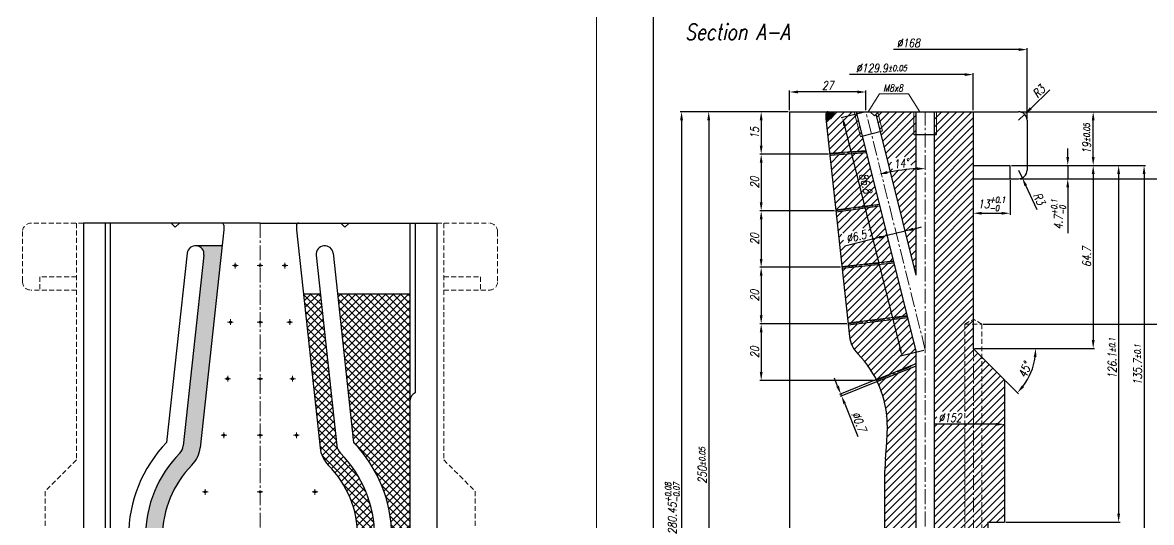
# Model space of a CAD drawing. Extents: x -192 to 556, y -94 to 522.
# Drawn here: x -191.5 to 207.7, y 134.3 to 311 of the extents above; entities that cross this region are included whole.
import ezdxf

# ---------------------------------------------------------------- set-up
doc = ezdxf.new("R2010")
doc.units = 0
doc.header["$LTSCALE"] = 7
doc.header["$MEASUREMENT"] = 0
doc.linetypes.add('CENTER2', pattern=[1.125, 0.75, -0.125, 0.125, -0.125])
doc.linetypes.add('HIDDEN', pattern=[0.375, 0.25, -0.125])
doc.layers.get('0').update_dxf_attribs({"linetype": 'CONTINUOUS', "lineweight": 15})
for name, color, linetype, lineweight in [('1', 1, 'CENTER2', 15), ('2', 2, 'HIDDEN', 15), ('3', 3, 'CONTINUOUS', 30), ('4', 5, 'CONTINUOUS', 50), ('8', 252, 'CONTINUOUS', 15)]:
    doc.layers.add(name, color=color, linetype=linetype, lineweight=lineweight)
doc.styles.add('ITALICT', font='ITALICT.shx', dxfattribs={"width": 0.8, "height": 3})
doc.dimstyles.get("Standard").update_dxf_attribs({"dimtxt": 3, "dimasz": 3, "dimexe": 0.5, "dimexo": 0.5, "dimgap": 0.8, "dimtad": 1, "dimdsep": 46, "dimtxsty": 'ITALICT', "dimcen": 0.09, "dimazin": 2, "dimtfac": 1, "dimtmove": 0, "dimatfit": 3, "dimfxl": 1, "dimtolj": 1, "dimtzin": 0, "dimarcsym": 0})

# ---------------------------------------------------------------- blocks, each defined once
blk = doc.blocks.new('*D13')
at = {"color": 0, "lineweight": -2, "transparency": 16777216}
for p, q in [((79.23, 279.47), (69.19, 279.47)), ((69.69, 276.47), (69.69, 267.47)), ((93.48, 264.47), (69.19, 264.47))]:
    blk.add_line(p, q, dxfattribs=at)
at = {"color": 0, "transparency": 16777216}
for points in [[(69.19, 276.47), (70.19, 276.47), (69.69, 279.47)], [(69.19, 267.47), (70.19, 267.47), (69.69, 264.47)]]:
    blk.add_solid(points, dxfattribs=at)
at = {"color": 0, "transparency": 16777216, "insert": (67.39, 271.97), "char_height": 3, "attachment_point": 5, "rotation": 90, "style": 'ITALICT'}
blk.add_mtext('\\A1;15', dxfattribs=at)
blk = doc.blocks.new('*D14')
at = {"color": 0, "lineweight": -2, "transparency": 16777216}
for p, q in [((93.48, 264.47), (69.19, 264.47)), ((69.69, 261.47), (69.69, 247.47)), ((95.61, 244.47), (69.19, 244.47))]:
    blk.add_line(p, q, dxfattribs=at)
at = {"color": 0, "transparency": 16777216}
for points in [[(69.19, 261.47), (70.19, 261.47), (69.69, 264.47)], [(69.19, 247.47), (70.19, 247.47), (69.69, 244.47)]]:
    blk.add_solid(points, dxfattribs=at)
at = {"color": 0, "transparency": 16777216, "insert": (67.39, 254.47), "char_height": 3, "attachment_point": 5, "rotation": 90, "style": 'ITALICT'}
blk.add_mtext('\\A1;20', dxfattribs=at)
blk = doc.blocks.new('*D15')
at = {"color": 0, "lineweight": -2, "transparency": 16777216}
for p, q in [((95.61, 244.47), (69.19, 244.47)), ((69.69, 241.47), (69.69, 227.47)), ((97.78, 224.47), (69.19, 224.47))]:
    blk.add_line(p, q, dxfattribs=at)
at = {"color": 0, "transparency": 16777216}
for points in [[(69.19, 241.47), (70.19, 241.47), (69.69, 244.47)], [(69.19, 227.47), (70.19, 227.47), (69.69, 224.47)]]:
    blk.add_solid(points, dxfattribs=at)
at = {"color": 0, "transparency": 16777216, "insert": (67.39, 234.47), "char_height": 3, "attachment_point": 5, "rotation": 90, "style": 'ITALICT'}
blk.add_mtext('\\A1;20', dxfattribs=at)
blk = doc.blocks.new('*D16')
at = {"color": 0, "lineweight": -2, "transparency": 16777216}
for p, q in [((97.78, 224.47), (69.19, 224.47)), ((69.69, 221.47), (69.69, 207.47)), ((99.95, 204.47), (69.19, 204.47))]:
    blk.add_line(p, q, dxfattribs=at)
at = {"color": 0, "transparency": 16777216}
for points in [[(69.19, 221.47), (70.19, 221.47), (69.69, 224.47)], [(69.19, 207.47), (70.19, 207.47), (69.69, 204.47)]]:
    blk.add_solid(points, dxfattribs=at)
at = {"color": 0, "transparency": 16777216, "insert": (67.39, 214.47), "char_height": 3, "attachment_point": 5, "rotation": 90, "style": 'ITALICT'}
blk.add_mtext('\\A1;20', dxfattribs=at)
blk = doc.blocks.new('*D19')
at = {"color": 0, "lineweight": -2, "transparency": 16777216}
for p, q in [((157.68, 255.27), (157.68, 243.08)), ((147.68, 243.58), (154.68, 243.58))]:
    blk.add_line(p, q, dxfattribs=at)
at = {"color": 0, "transparency": 16777216}
for points in [[(147.68, 244.08), (147.68, 243.08), (144.68, 243.58)], [(154.68, 244.08), (154.68, 243.08), (157.68, 243.58)]]:
    blk.add_solid(points, dxfattribs=at)
at = {"color": 0, "transparency": 16777216, "insert": (151.18, 246.87), "char_height": 3, "attachment_point": 5, "style": 'ITALICT'}
blk.add_mtext('\\A1;13{}{\\H0.71x;\\C3;\\S+0.1^ -0;}', dxfattribs=at)
blk = doc.blocks.new('*D20')
at = {"color": 0, "lineweight": -2, "transparency": 16777216}
for p, q in [((171.77, 287.2), (165.03, 280.65)), ((160.73, 276.47), (162.88, 278.56))]:
    blk.add_line(p, q, dxfattribs=at)
at = {"color": 0, "transparency": 16777216}
blk.add_solid([(164.68, 281.01), (165.38, 280.29), (162.88, 278.56)], dxfattribs=at)
at = {"color": 0, "transparency": 16777216, "insert": (167.87, 286.62), "char_height": 3, "attachment_point": 5, "rotation": 44.194, "style": 'ITALICT'}
blk.add_mtext('\\A1;R3', dxfattribs=at)
blk = doc.blocks.new('*D21')
at = {"color": 0, "lineweight": -2, "transparency": 16777216}
for p, q in [((160.73, 258.77), (162, 256.05)), ((167.26, 244.82), (163.27, 253.34))]:
    blk.add_line(p, q, dxfattribs=at)
at = {"color": 0, "transparency": 16777216}
blk.add_solid([(163.72, 253.55), (162.82, 253.12), (162, 256.05)], dxfattribs=at)
at = {"color": 0, "transparency": 16777216, "insert": (167.98, 248.7), "char_height": 3, "attachment_point": 5, "rotation": 295.1049, "style": 'ITALICT'}
blk.add_mtext('\\A1;R3', dxfattribs=at)
blk = doc.blocks.new('*D22')
at = {"color": 0, "lineweight": -2, "transparency": 16777216}
for p, q in [((178.1, 263.47), (178.1, 266.47)), ((158.18, 260.47), (178.6, 260.47)), ((178.1, 260.47), (178.1, 255.77)), ((161.23, 255.77), (178.6, 255.77)), ((178.1, 252.77), (178.1, 236.58))]:
    blk.add_line(p, q, dxfattribs=at)
at = {"color": 0, "transparency": 16777216}
for points in [[(177.6, 263.47), (178.6, 263.47), (178.1, 260.47)], [(177.6, 252.77), (178.6, 252.77), (178.1, 255.77)]]:
    blk.add_solid(points, dxfattribs=at)
at = {"color": 0, "transparency": 16777216, "insert": (174.82, 243.17), "char_height": 3, "attachment_point": 5, "rotation": 90, "style": 'ITALICT'}
blk.add_mtext('\\A1;4.7{}{\\H0.71x;\\C3;\\S+0.1^ -0;}', dxfattribs=at)
blk = doc.blocks.new('*D23')
at = {"color": 0, "lineweight": -2, "transparency": 16777216}
for p, q in [((161.23, 279.47), (214.6, 279.47)), ((214.1, 276.47), (214.1, 258.77)), ((161.23, 255.77), (214.6, 255.77))]:
    blk.add_line(p, q, dxfattribs=at)
at = {"color": 0, "transparency": 16777216}
for points in [[(213.6, 276.47), (214.6, 276.47), (214.1, 279.47)], [(213.6, 258.77), (214.6, 258.77), (214.1, 255.77)]]:
    blk.add_solid(points, dxfattribs=at)
at = {"color": 0, "transparency": 16777216, "insert": (211.8, 267.62), "char_height": 3, "attachment_point": 5, "rotation": 90, "style": 'ITALICT'}
blk.add_mtext('\\A1;23.7{}{\\H0.71x;\\C3;%%p0.05}', dxfattribs=at)
blk = doc.blocks.new('*D24')
at = {"color": 0, "lineweight": -2, "transparency": 16777216}
for p, q in [((158.18, 260.47), (187.6, 260.47)), ((187.1, 257.47), (187.1, 198.77)), ((145.18, 195.77), (187.6, 195.77))]:
    blk.add_line(p, q, dxfattribs=at)
at = {"color": 0, "transparency": 16777216}
for points in [[(186.6, 257.47), (187.6, 257.47), (187.1, 260.47)], [(186.6, 198.77), (187.6, 198.77), (187.1, 195.77)]]:
    blk.add_solid(points, dxfattribs=at)
at = {"color": 0, "transparency": 16777216, "insert": (184.8, 228.12), "char_height": 3, "attachment_point": 5, "rotation": 90, "style": 'ITALICT'}
blk.add_mtext('\\A1;64.7', dxfattribs=at)
blk = doc.blocks.new('*D25')
at = {"color": 0, "lineweight": -2, "transparency": 16777216}
for p, q in [((155.79, 195.77), (167.26, 195.77)), ((156.08, 184.36), (160.65, 179.8))]:
    blk.add_line(p, q, dxfattribs=at)
blk.add_arc((144.68, 195.77), 22.09, 322.7882, 352.2118, dxfattribs=at)
at = {"color": 0, "transparency": 16777216}
for points in [[(166.06, 192.81), (167.06, 192.74), (166.76, 195.77)], [(162.64, 182.08), (161.89, 182.74), (160.29, 180.15)]]:
    blk.add_solid(points, dxfattribs=at)
at = {"color": 0, "transparency": 16777216, "insert": (162.96, 188.2), "char_height": 3, "attachment_point": 5, "rotation": 67.5, "style": 'ITALICT'}
blk.add_mtext('\\A1;45°', dxfattribs=at)
blk = doc.blocks.new('*D26')
at = {"color": 0, "lineweight": -2, "transparency": 16777216}
for p, q in [((158.18, 260.47), (196.6, 260.47)), ((196.1, 257.47), (196.1, 137.37)), ((156.23, 134.37), (196.6, 134.37))]:
    blk.add_line(p, q, dxfattribs=at)
at = {"color": 0, "transparency": 16777216}
for points in [[(195.6, 257.47), (196.6, 257.47), (196.1, 260.47)], [(195.6, 137.37), (196.6, 137.37), (196.1, 134.37)]]:
    blk.add_solid(points, dxfattribs=at)
at = {"color": 0, "transparency": 16777216, "insert": (193.8, 192.31), "char_height": 3, "attachment_point": 5, "rotation": 90, "style": 'ITALICT'}
blk.add_mtext('\\A1;126.1{}{\\H0.71x;\\C3;%%p0.1}', dxfattribs=at)
blk = doc.blocks.new('*D27')
at = {"color": 0, "lineweight": -2, "transparency": 16777216}
for p, q in [((158.18, 260.47), (205.6, 260.47)), ((205.1, 257.47), (205.1, 127.77)), ((165.38, 124.77), (205.6, 124.77))]:
    blk.add_line(p, q, dxfattribs=at)
at = {"color": 0, "transparency": 16777216}
for points in [[(204.6, 257.47), (205.6, 257.47), (205.1, 260.47)], [(204.6, 127.77), (205.6, 127.77), (205.1, 124.77)]]:
    blk.add_solid(points, dxfattribs=at)
at = {"color": 0, "transparency": 16777216, "insert": (202.8, 190.04), "char_height": 3, "attachment_point": 5, "rotation": 90, "style": 'ITALICT'}
blk.add_mtext('\\A1;135.7{}{\\H0.71x;\\C3;%%p0.1}', dxfattribs=at)
blk = doc.blocks.new('*D29')
at = {"color": 0, "lineweight": -2, "transparency": 16777216}
for p, q in [((74.19, 279.47), (50.64, 279.47)), ((51.14, 276.47), (51.14, 32.47)), ((79.23, 29.47), (50.64, 29.47))]:
    blk.add_line(p, q, dxfattribs=at)
at = {"color": 0, "transparency": 16777216}
for points in [[(50.64, 276.47), (51.64, 276.47), (51.14, 279.47)], [(50.64, 32.47), (51.64, 32.47), (51.14, 29.47)]]:
    blk.add_solid(points, dxfattribs=at)
at = {"color": 0, "transparency": 16777216, "insert": (48.84, 154.47), "char_height": 3, "attachment_point": 5, "rotation": 90, "style": 'ITALICT'}
blk.add_mtext('\\A1;250{}{\\H0.71x;\\C3;%%p0.05}', dxfattribs=at)
blk = doc.blocks.new('*D43')
at = {"color": 0, "lineweight": -2, "transparency": 16777216}
for p, q in [((50.64, 279.47), (41.03, 279.47)), ((41.53, 276.47), (41.53, 2.02)), ((79.23, -0.98), (41.03, -0.98))]:
    blk.add_line(p, q, dxfattribs=at)
at = {"color": 0, "transparency": 16777216}
for points in [[(41.03, 276.47), (42.03, 276.47), (41.53, 279.47)], [(41.03, 2.02), (42.03, 2.02), (41.53, -0.98)]]:
    blk.add_solid(points, dxfattribs=at)
at = {"color": 0, "transparency": 16777216, "insert": (38.25, 139.24), "char_height": 3, "attachment_point": 5, "rotation": 90, "style": 'ITALICT'}
blk.add_mtext('\\A1;280.45{}{\\H0.71x;\\C3;\\S+0.08^ -0.07;}', dxfattribs=at)
blk = doc.blocks.new('*D45')
at = {"color": 0, "lineweight": -2, "transparency": 16777216}
blk.add_line((152.73, 168.99), (131.24, 168.99), dxfattribs=at)
at = {"color": 0, "transparency": 16777216}
blk.add_solid([(152.73, 169.49), (152.73, 168.49), (155.73, 168.99)], dxfattribs=at)
at = {"color": 0, "transparency": 16777216, "insert": (136.49, 171.29), "char_height": 3, "attachment_point": 5, "style": 'ITALICT'}
blk.add_mtext('\\A1;%%c152', dxfattribs=at)
blk = doc.blocks.new('*D46')
at = {"color": 0, "lineweight": -2, "transparency": 16777216}
for p, q in [((141.68, 292.59), (100.93, 292.59)), ((144.68, 279.97), (144.68, 293.09))]:
    blk.add_line(p, q, dxfattribs=at)
at = {"color": 0, "transparency": 16777216}
blk.add_solid([(141.68, 293.09), (141.68, 292.09), (144.68, 292.59)], dxfattribs=at)
at = {"color": 0, "transparency": 16777216, "insert": (112.2, 294.89), "char_height": 3, "attachment_point": 5, "style": 'ITALICT'}
blk.add_mtext('\\A1;%%c129.9{}{\\H0.71x;\\C3;%%p0.05}', dxfattribs=at)
blk = doc.blocks.new('*D47')
at = {"color": 0, "lineweight": -2, "transparency": 16777216}
for p, q in [((160.73, 301.43), (116.47, 301.43)), ((163.73, 276.97), (163.73, 301.93))]:
    blk.add_line(p, q, dxfattribs=at)
at = {"color": 0, "transparency": 16777216}
blk.add_solid([(160.73, 301.93), (160.73, 300.93), (163.73, 301.43)], dxfattribs=at)
at = {"color": 0, "transparency": 16777216, "insert": (121.73, 303.73), "char_height": 3, "attachment_point": 5, "style": 'ITALICT'}
blk.add_mtext('\\A1;%%c168', dxfattribs=at)
blk = doc.blocks.new('*D48')
at = {"color": 0, "lineweight": -2, "transparency": 16777216}
for p, q in [((79.73, 279.97), (79.73, 286.94)), ((103.73, 286.44), (82.73, 286.44)), ((106.73, 279.97), (106.73, 286.94))]:
    blk.add_line(p, q, dxfattribs=at)
at = {"color": 0, "transparency": 16777216}
for points in [[(82.73, 286.94), (82.73, 285.94), (79.73, 286.44)], [(103.73, 286.94), (103.73, 285.94), (106.73, 286.44)]]:
    blk.add_solid(points, dxfattribs=at)
at = {"color": 0, "transparency": 16777216, "insert": (93.23, 288.74), "char_height": 3, "attachment_point": 5, "style": 'ITALICT'}
blk.add_mtext('\\A1;27', dxfattribs=at)
blk = doc.blocks.new('*D58')
at = {"color": 0, "lineweight": -2, "transparency": 16777216}
for p, q in [((106.24, 279.35), (97.97, 277.29)), ((99.18, 274.5), (118.73, 196.09)), ((127.24, 195.12), (118.97, 193.06))]:
    blk.add_line(p, q, dxfattribs=at)
at = {"color": 0, "transparency": 16777216}
for points in [[(99.67, 274.62), (98.7, 274.37), (98.46, 277.41)], [(119.22, 196.21), (118.25, 195.97), (119.46, 193.18)]]:
    blk.add_solid(points, dxfattribs=at)
at = {"color": 0, "transparency": 16777216, "insert": (106.62, 254.17), "char_height": 3, "attachment_point": 5, "rotation": 284, "style": 'ITALICT'}
blk.add_mtext('\\A1;86.8', dxfattribs=at)
blk = doc.blocks.new('*D59')
at = {"color": 0, "lineweight": -2, "transparency": 16777216}
for p, q in [((120.59, 237.29), (114.29, 235.72)), ((123.5, 238.01), (126.41, 238.74)), ((111.37, 234.99), (99.26, 231.97))]:
    blk.add_line(p, q, dxfattribs=at)
at = {"color": 0, "transparency": 16777216}
for points in [[(111.25, 235.48), (111.5, 234.5), (114.29, 235.72)], [(123.38, 238.5), (123.62, 237.53), (120.59, 237.29)]]:
    blk.add_solid(points, dxfattribs=at)
at = {"color": 0, "transparency": 16777216, "insert": (103.3, 235.35), "char_height": 3, "attachment_point": 5, "rotation": 14, "style": 'ITALICT'}
blk.add_mtext('\\A1;%%c6.5', dxfattribs=at)
blk = doc.blocks.new('*D72')
at = {"color": 0, "lineweight": -2, "transparency": 16777216}
for p, q in [((161.23, 279.47), (187.6, 279.47)), ((187.1, 263.47), (187.1, 276.47)), ((158.18, 260.47), (187.6, 260.47))]:
    blk.add_line(p, q, dxfattribs=at)
at = {"color": 0, "transparency": 16777216}
for points in [[(186.6, 276.47), (187.6, 276.47), (187.1, 279.47)], [(186.6, 263.47), (187.6, 263.47), (187.1, 260.47)]]:
    blk.add_solid(points, dxfattribs=at)
at = {"color": 0, "transparency": 16777216, "insert": (184.8, 269.97), "char_height": 3, "attachment_point": 5, "rotation": 90, "style": 'ITALICT'}
blk.add_mtext('\\A1;19{}{\\H0.71x;\\C3;%%p0.05}', dxfattribs=at)
blk = doc.blocks.new('*D73')
at = {"color": 0, "lineweight": -2, "transparency": 16777216}
blk.add_arc((127.73, 191.84), 67.53, 92.5455, 101.4545, dxfattribs=at)
at = {"color": 0, "transparency": 16777216}
for points in [[(124.72, 259.81), (124.74, 258.81), (127.73, 259.37)], [(114.42, 257.54), (114.2, 258.52), (111.39, 257.37)]]:
    blk.add_solid(points, dxfattribs=at)
at = {"color": 0, "transparency": 16777216, "insert": (119.22, 261.15), "char_height": 3, "attachment_point": 5, "rotation": 7, "style": 'ITALICT'}
blk.add_mtext('\\A1;14°', dxfattribs=at)
blk = doc.blocks.new('*D96')
at = {"color": 0, "lineweight": -2, "transparency": 16777216}
for p, q in [((148.23, 204.42), (212.8, 204.42)), ((212.3, 2.02), (212.3, 201.42)), ((147.38, -0.98), (212.8, -0.98))]:
    blk.add_line(p, q, dxfattribs=at)
at = {"color": 0, "transparency": 16777216}
for points in [[(211.8, 201.42), (212.8, 201.42), (212.3, 204.42)], [(211.8, 2.02), (212.8, 2.02), (212.3, -0.98)]]:
    blk.add_solid(points, dxfattribs=at)
at = {"color": 0, "transparency": 16777216, "insert": (210, 106.26), "char_height": 3, "attachment_point": 5, "rotation": 90, "style": 'ITALICT'}
blk.add_mtext('\\A1;205.4', dxfattribs=at)
blk = doc.blocks.new('*D99')
at = {"color": 0, "lineweight": -2, "transparency": 16777216}
for p, q in [((96.71, 182.47), (95.59, 185.25)), ((110.76, 184.92), (97.37, 179.5)), ((111.02, 184.27), (97.64, 178.85)), ((97.84, 179.69), (98.1, 179.04)), ((99.23, 176.26), (103.91, 164.68))]:
    blk.add_line(p, q, dxfattribs=at)
at = {"color": 0, "transparency": 16777216}
for points in [[(97.18, 182.65), (96.25, 182.28), (97.84, 179.69)], [(99.69, 176.44), (98.76, 176.07), (98.1, 179.04)]]:
    blk.add_solid(points, dxfattribs=at)
at = {"color": 0, "transparency": 16777216, "insert": (104.26, 169.94), "char_height": 3, "attachment_point": 5, "rotation": 292.0401, "style": 'ITALICT'}
blk.add_mtext('\\A1;%%c0.7', dxfattribs=at)
blk = doc.blocks.new('*D100')
at = {"color": 0, "lineweight": -2, "transparency": 16777216}
for p, q in [((99.95, 204.47), (69.19, 204.47)), ((69.69, 201.47), (69.69, 187.47)), ((110.08, 184.47), (69.19, 184.47))]:
    blk.add_line(p, q, dxfattribs=at)
at = {"color": 0, "transparency": 16777216}
for points in [[(69.19, 201.47), (70.19, 201.47), (69.69, 204.47)], [(69.19, 187.47), (70.19, 187.47), (69.69, 184.47)]]:
    blk.add_solid(points, dxfattribs=at)
at = {"color": 0, "transparency": 16777216, "insert": (67.39, 194.47), "char_height": 3, "attachment_point": 5, "rotation": 90, "style": 'ITALICT'}
blk.add_mtext('\\A1;20', dxfattribs=at)
blk = doc.blocks.new('A$C3EF20EDC')
at = {"layer": '8'}
h = blk.add_hatch(dxfattribs=at)
h.set_pattern_fill('DOTS', color=4, scale=15)
h.set_pattern_definition([(0, (-470.112, -261.0234), (0.46875, 0.9375), [0, -0.9375])])
edge = h.paths.add_edge_path()
edge.add_line((-170.31, 10.44), (-179.69, 10.44))
edge.add_arc((-179.69, 7.44), 3, -6.1891, 90, ccw=False)
edge.add_line((-176.71, 7.12), (-184.02, -60.31))
edge.add_arc((-188.3, -59.84), 4.3, 315.2446, 353.8109, ccw=False)
edge.add_arc((-155.51, -92.36), 41.87, 135.2446, 180)
edge.add_line((-197.38, -92.36), (-197.38, -94.36))
edge.add_arc((-141.38, -94.36), 56, 180, 184.5691)
edge.add_line((-197.2, -98.82), (-196.72, -104.85))
edge.add_arc((-240.58, -108.36), 44, 0, 4.5691, ccw=False)
edge.add_line((-196.58, -108.36), (-196.58, -201.06))
edge.add_arc((-240.58, -201.06), 44, 355.4309, 360, ccw=False)
edge.add_line((-196.72, -204.56), (-197.2, -210.59))
edge.add_arc((-141.38, -215.06), 56, 175.4309, 180)
edge.add_line((-197.38, -215.06), (-197.38, -217.06))
edge.add_arc((-134.38, -217.06), 63, 180, 183)
edge.add_line((-197.29, -220.35), (-196.5, -235.59))
edge.add_line((-196.5, -235.59), (-192.1, -233.06))
edge.add_arc((-189.51, -231.56), 3, 103.2283, 210, ccw=False)
edge.add_arc((-134.38, -217.06), 57, 180, 191.7204, ccw=False)
edge.add_line((-191.38, -217.06), (-191.38, -215.06))
edge.add_arc((-141.38, -215.06), 50, 175.4309, 180, ccw=False)
edge.add_line((-191.22, -211.07), (-190.74, -205.04))
edge.add_arc((-240.58, -201.06), 50, 355.4309, 360)
edge.add_line((-190.58, -201.06), (-190.58, -167.77))
edge.add_spline(control_points=[(-192.12, -167.67), (-191.85, -167.65), (-191.3, -167.61), (-190.84, -167.7), (-190.62, -167.76)], knot_values=[0.99617, 0.99617, 0.99617, 0.99617, 1.709673, 2.373236, 2.373236, 2.373236, 2.373236], degree=3, periodic=0)
edge.add_spline(control_points=[(-192.12, -167.67), (-192.62, -167.7), (-193.84, -167.75), (-193.16, -164.76), (-193.35, -163.26), (-193.61, -161.1), (-192.69, -161.37), (-192.08, -161.52)], knot_values=[2.373236, 2.373236, 2.373236, 2.373236, 3.683983, 5.789739, 8.897584, 9.667117, 11.118992, 11.118992, 11.118992, 11.118992], degree=3, periodic=0)
edge.add_spline(control_points=[(-192.08, -161.52), (-191.95, -161.55), (-191.39, -161.68), (-190.91, -161.68), (-190.58, -161.63)], knot_values=[11.118992, 11.118992, 11.118992, 11.118992, 11.441363, 12.451862, 12.451862, 12.451862, 12.451862], degree=3, periodic=0)
edge.add_line((-190.58, -161.63), (-190.58, -108.36))
edge.add_arc((-240.58, -108.36), 50, 0, 4.5691)
edge.add_line((-190.74, -104.37), (-191.22, -98.34))
edge.add_arc((-141.38, -94.36), 50, 180, 184.5691, ccw=False)
edge.add_line((-191.38, -94.36), (-191.38, -92.36))
edge.add_arc((-155.51, -92.36), 35.87, 135.2446, 180, ccw=False)
edge.add_arc((-188.3, -59.84), 10.3, 315.2446, 353.8109)
edge.add_line((-178.06, -60.96), (-170.31, 10.44))
h.paths.add_polyline_path([(-195.19, -191.71), (-191.97, -191.71), (-191.97, -187.21), (-195.19, -187.21)], flags=24)
h.paths.add_polyline_path([(-172.13, -1.19), (-171.09, 8.48), (-175.57, 8.96), (-176.61, -0.71)], flags=24)
h.paths.add_polyline_path([(-191.57, -230.71), (-191.57, -221.33), (-196.07, -221.33), (-196.07, -230.71)], flags=25)
h = blk.add_hatch(dxfattribs=at)
h.set_pattern_fill('ANSI37', color=4, scale=15)
h.set_pattern_definition([(45, (-470.112, -261.0234), (-1.325825, 1.325825), []), (135, (-470.112, -261.0234), (-1.325825, -1.325825), [])])
h.paths.add_polyline_path([(-116.33, -94.36), (-116.33, -92.36, 0.197803), (-128.47, -62.87, -0.169884), (-129.69, -60.31), (-135.52, -6.56), (-141.56, -6.56), (-135.66, -60.96, 0.169884), (-132.73, -67.1, -0.197803), (-122.33, -92.36), (-122.33, -94.36, -0.019939), (-122.49, -98.34), (-122.97, -104.37, 0.019939), (-123.13, -108.36), (-123.13, -201.06, 0.019939), (-122.97, -205.04), (-122.49, -211.07, -0.019939), (-122.33, -215.06), (-122.33, -217.06, -0.04389), (-123.21, -227.01), (-116.77, -227.01), (-116.42, -220.35, 0.013091), (-116.33, -217.06), (-116.33, -215.06, 0.019939), (-116.51, -210.59), (-116.99, -204.56, -0.019939), (-117.13, -201.06), (-117.13, -108.36, -0.019939), (-116.99, -104.85), (-116.51, -98.82, 0.019939)])
h.paths.add_polyline_path([(-103.86, -6.56), (-129.48, -6.56), (-123.79, -59.08, -0.194552), (-110.33, -92.36), (-110.33, -94.36, -0.019939), (-110.53, -99.29), (-111.01, -105.33, 0.019939), (-111.13, -108.36), (-111.13, -201.06, 0.019939), (-111.01, -204.08), (-110.53, -210.12, -0.019939), (-110.33, -215.06), (-110.33, -217.06, -0.013091), (-110.43, -220.67), (-110.76, -227.01), (-103.86, -227.01)])
h.paths.add_polyline_path([(-118.22, -131.28), (-118.22, -123.17), (-121.97, -123.17), (-121.97, -131.28)], flags=24)
h.paths.add_polyline_path([(-119.13, -122.96), (-119.13, -115.62), (-121.75, -115.62), (-121.75, -122.96)], flags=24)
h.paths.add_polyline_path([(-107.04, -122.96), (-107.04, -115.62), (-109.66, -115.62), (-109.66, -122.96)], flags=24)
h.paths.add_polyline_path([(-106.14, -131.28), (-106.14, -123.17), (-109.89, -123.17), (-109.89, -131.28)], flags=24)
at = {"layer": '1', "color": 4}
for p, q in [((-156.86, 18.44), (-156.86, -262.01)), ((-165.63, 2.44), (-165.63, 4.44)), ((-148.08, 2.44), (-148.08, 4.44)), ((-164.63, 3.44), (-166.63, 3.44)), ((-155.86, 3.44), (-157.86, 3.44)), ((-149.08, 3.44), (-147.08, 3.44)), ((-167.34, -17.56), (-167.34, -15.56)), ((-146.37, -17.56), (-146.37, -15.56)), ((-166.34, -16.56), (-168.34, -16.56)), ((-155.86, -16.56), (-157.86, -16.56)), ((-147.37, -16.56), (-145.37, -16.56)), ((-168.33, -37.56), (-168.33, -35.56)), ((-145.38, -37.56), (-145.38, -35.56)), ((-167.33, -36.56), (-169.33, -36.56)), ((-155.86, -36.56), (-157.86, -36.56)), ((-146.38, -36.56), (-144.38, -36.56)), ((-169.68, -57.56), (-169.68, -55.56)), ((-144.03, -57.56), (-144.03, -55.56)), ((-168.68, -56.56), (-170.68, -56.56)), ((-155.86, -56.56), (-157.86, -56.56)), ((-145.03, -56.56), (-143.03, -56.56)), ((-176.26, -77.56), (-176.26, -75.56)), ((-137.45, -77.56), (-137.45, -75.56)), ((-175.26, -76.56), (-177.26, -76.56)), ((-155.86, -76.56), (-157.86, -76.56)), ((-138.45, -76.56), (-136.45, -76.56)), ((-162.73, -136.26), (-150.96, -136.26))]:
    blk.add_line(p, q, dxfattribs=at)
at = {"layer": '2', "color": 4}
for p, q in [((-219.36, 18.44), (-237.86, 18.44)), ((-221.81, 18.44), (-221.81, -65.26)), ((-94.36, 18.44), (-75.86, 18.44)), ((-91.91, 18.44), (-91.91, -65.26)), ((-240.86, 15.44), (-240.86, -2.26)), ((-72.86, 15.44), (-72.86, -2.26)), ((-221.81, -0.56), (-234.81, -0.56)), ((-234.81, -0.56), (-234.81, -5.26)), ((-91.91, -0.56), (-78.91, -0.56)), ((-78.91, -0.56), (-78.91, -5.26)), ((-221.81, -5.26), (-237.86, -5.26)), ((-91.91, -5.26), (-75.86, -5.26)), ((-221.81, -65.26), (-232.86, -76.31)), ((-91.91, -65.26), (-80.86, -76.31)), ((-232.86, -76.31), (-232.86, -259.01)), ((-80.86, -76.31), (-80.86, -259.01)), ((-219.36, -262.01), (-229.86, -262.01)), ((-94.36, -262.01), (-83.86, -262.01))]:
    blk.add_line(p, q, dxfattribs=at)
blk.add_circle((-156.86, -136.26), 3, dxfattribs=at)
for centre, radius, start, end in [((-237.86, 15.44), 3, 90, 180), ((-75.86, 15.44), 3, 0, 90), ((-237.86, -2.26), 3, 180, 270), ((-75.86, -2.26), 3, 270, 0), ((-156.86, -136.26), 4, 270, 206.7051), ((-229.86, -259.01), 3, 180, 270), ((-83.86, -259.01), 3, 270, 0)]:
    blk.add_arc(centre, radius, start, end, dxfattribs=at)
at = {"layer": '3', "color": 4}
for p, q in [((-156.86, 18.44), (-219.36, 18.44)), ((-219.36, 18.44), (-219.36, -262.01)), ((-211.68, 18.44), (-211.68, -262.01)), ((-209.86, 18.44), (-209.86, -262.01)), ((-186.86, 16.94), (-188.36, 18.44)), ((-186.86, 16.94), (-185.36, 18.44)), ((-169.71, 16.04), (-178.06, -60.96)), ((-169.71, 17.64), (-169.71, 16.04)), ((-156.86, 18.44), (-94.36, 18.44)), ((-144.01, 17.64), (-144.01, 16.04)), ((-144.01, 16.04), (-135.66, -60.96)), ((-126.86, 16.94), (-128.36, 18.44)), ((-126.86, 16.94), (-125.36, 18.44)), ((-103.86, 18.44), (-103.86, -252.01)), ((-102.04, 18.44), (-102.04, -41.56)), ((-94.36, 18.44), (-94.36, -262.01)), ((-170.22, 10.44), (-179.67, 10.44)), ((-182.67, 7.77), (-189.92, -59.08)), ((-176.71, 7.12), (-184.02, -60.31)), ((-137, 7.12), (-129.69, -60.31)), ((-131.04, 7.77), (-123.79, -59.08)), ((-141.56, -6.56), (-135.52, -6.56)), ((-129.48, -6.56), (-103.86, -6.56)), ((-203.38, -92.36), (-203.38, -94.36)), ((-197.38, -92.36), (-197.38, -94.36)), ((-191.38, -92.36), (-191.38, -94.36)), ((-122.33, -92.36), (-122.33, -94.36)), ((-116.33, -92.36), (-116.33, -94.36)), ((-110.33, -92.36), (-110.33, -94.36)), ((-202.7, -105.33), (-203.18, -99.29)), ((-196.72, -104.85), (-197.2, -98.82)), ((-190.74, -104.37), (-191.22, -98.34)), ((-122.97, -104.37), (-122.49, -98.34)), ((-116.99, -104.85), (-116.51, -98.82)), ((-111.01, -105.33), (-110.53, -99.29)), ((-202.58, -201.06), (-202.58, -108.36)), ((-196.58, -201.06), (-196.58, -108.36)), ((-190.58, -201.06), (-190.58, -108.36)), ((-123.13, -201.06), (-123.13, -108.36)), ((-117.13, -201.06), (-117.13, -108.36)), ((-111.13, -201.06), (-111.13, -108.36)), ((-192.08, -161.52), (-192.12, -167.67)), ((-102.04, -202.01), (-102.04, -252.01)), ((-203.18, -210.12), (-202.7, -204.08)), ((-197.2, -210.59), (-196.72, -204.56)), ((-191.22, -211.07), (-190.74, -205.04)), ((-122.49, -211.07), (-122.97, -205.04)), ((-116.51, -210.59), (-116.99, -204.56)), ((-110.53, -210.12), (-111.01, -204.08)), ((-203.38, -217.06), (-203.38, -215.06)), ((-197.38, -217.06), (-197.38, -215.06)), ((-191.38, -215.06), (-191.38, -217.06)), ((-122.33, -217.06), (-122.33, -215.06)), ((-116.33, -217.06), (-116.33, -215.06)), ((-110.33, -217.06), (-110.33, -215.06)), ((-202.45, -236.61), (-203.29, -220.67)), ((-196.5, -235.59), (-197.29, -220.35)), ((-117.22, -235.59), (-116.42, -220.35)), ((-111.26, -236.61), (-110.43, -220.67)), ((-123.21, -227.01), (-116.77, -227.01)), ((-110.76, -227.01), (-103.86, -227.01)), ((-189.51, -231.56), (-198.25, -236.61)), ((-156.86, -231.56), (-189.51, -231.56)), ((-156.86, -231.56), (-124.21, -231.56)), ((-124.21, -231.56), (-115.46, -236.61)), ((-156.86, -236.61), (-202.86, -236.61)), ((-202.86, -236.61), (-202.86, -249.01)), ((-156.86, -236.61), (-110.86, -236.61)), ((-110.86, -236.61), (-110.86, -249.01)), ((-193.21, -241.51), (-193.21, -244.51)), ((-187.21, -241.51), (-187.21, -244.51)), ((-159.86, -241.51), (-159.86, -244.51)), ((-153.86, -241.51), (-153.86, -244.51)), ((-126.5, -241.51), (-126.5, -244.51)), ((-120.5, -241.51), (-120.5, -244.51)), ((-202.86, -249.01), (-156.86, -249.01)), ((-194.39, -252.09), (-202.86, -249.01)), ((-110.86, -249.01), (-156.86, -249.01)), ((-119.32, -252.09), (-110.86, -249.01)), ((-156.86, -252.45), (-193.41, -252.45)), ((-193.41, -253.5), (-193.41, -259.8)), ((-156.86, -252.45), (-120.31, -252.45)), ((-120.31, -253.5), (-120.31, -259.8)), ((-110.86, -252.01), (-110.86, -262.01)), ((-110.86, -252.01), (-94.36, -252.01)), ((-156.86, -262.01), (-219.36, -262.01)), ((-194.06, -260.74), (-197.53, -262.01)), ((-193.41, -260.51), (-156.86, -260.51)), ((-120.31, -260.51), (-156.86, -260.51)), ((-156.86, -262.01), (-94.36, -262.01)), ((-119.65, -260.74), (-116.18, -262.01))]:
    blk.add_line(p, q, dxfattribs=at)
for centre in [(-165.63, 3.44), (-156.86, 3.44), (-148.08, 3.44), (-167.34, -16.56), (-156.86, -16.56), (-146.37, -16.56), (-168.33, -36.56), (-156.86, -36.56), (-145.38, -36.56), (-169.68, -56.56), (-156.86, -56.56), (-144.03, -56.56), (-176.26, -76.56), (-156.86, -76.56), (-137.45, -76.56)]:
    blk.add_circle(centre, 0.35, dxfattribs=at)
for centre, radius, start, end in [((-170.51, 17.64), 0.8, 0, 90), ((-143.21, 17.64), 0.8, 90, 180), ((-179.69, 7.44), 3, 353.8109, 173.8109), ((-134.02, 7.44), 3, 6.1891, 186.1891), ((-100.86, -44.31), 3, 113.1651, 180), ((-155.51, -92.36), 47.87, 135.9621, 180), ((-158.21, -92.36), 47.87, 0, 44.0379), ((-155.51, -92.36), 41.87, 135.2446, 180), ((-188.3, -59.84), 4.3, 315.2446, 353.8109), ((-188.3, -59.84), 10.3, 315.2446, 353.8109), ((-125.42, -59.84), 10.3, 186.1891, 224.7554), ((-125.42, -59.84), 4.3, 186.1891, 224.7554), ((-158.21, -92.36), 41.87, 0, 44.7554), ((-155.51, -92.36), 35.87, 135.2446, 180), ((-158.21, -92.36), 35.87, 0, 44.7554), ((-141.38, -94.36), 62, 180, 184.5691), ((-141.38, -94.36), 56, 180, 184.5691), ((-141.38, -94.36), 50, 180, 184.5691), ((-172.33, -94.36), 50, 355.4309, 0), ((-172.33, -94.36), 56, 355.4309, 0), ((-172.33, -94.36), 62, 355.4309, 0), ((-240.58, -108.36), 38, 0, 4.5691), ((-240.58, -108.36), 44, 0, 4.5691), ((-240.58, -108.36), 50, 0, 4.5691), ((-73.13, -108.36), 50, 175.4309, 180), ((-73.13, -108.36), 44, 175.4309, 180), ((-73.13, -108.36), 38, 175.4309, 180), ((-100.86, -199.25), 3, 180, 246.8349), ((-240.58, -201.06), 38, 355.4309, 0), ((-240.58, -201.06), 44, 355.4309, 0), ((-240.58, -201.06), 50, 355.4309, 0), ((-73.13, -201.06), 50, 180, 184.5691), ((-73.13, -201.06), 44, 180, 184.5691), ((-73.13, -201.06), 38, 180, 184.5691), ((-141.38, -215.06), 62, 175.4309, 180), ((-141.38, -215.06), 56, 175.4309, 180), ((-141.38, -215.06), 50, 175.4309, 180), ((-172.33, -215.06), 50, 0, 4.5691), ((-172.33, -215.06), 56, 0, 4.5691), ((-172.33, -215.06), 62, 0, 4.5691), ((-134.38, -217.06), 69, 180, 183), ((-134.38, -217.06), 63, 180, 183), ((-134.38, -217.06), 57, 180, 194.7361), ((-179.34, -217.06), 57, 345.2639, 0), ((-179.34, -217.06), 63, 357, 0), ((-179.34, -217.06), 69, 357, 0), ((-190.21, -241.51), 3, 0, 180), ((-156.86, -241.51), 3, 0, 180), ((-123.5, -241.51), 3, 0, 180), ((-190.21, -244.51), 3, 180, 0), ((-156.86, -244.51), 3, 180, 0), ((-123.5, -244.51), 3, 180, 0), ((-194.91, -253.5), 1.5, 0, 70), ((-118.81, -253.5), 1.5, 110, 180), ((-194.41, -259.8), 1, 290, 0), ((-119.31, -259.8), 1, 180, 250)]:
    blk.add_arc(centre, radius, start, end, dxfattribs=at)
at = {"layer": '4', "color": 4}
blk.add_line((-125.27, -91.15), (-133.98, -91.15), dxfattribs=at)

msp = doc.modelspace()

# ---------------------------------------------------------------- hatches: boundary and pattern name
h = msp.add_hatch(color=256)
h.dxf.hatch_style = 1
h.paths.add_polyline_path([(95.5759, 279.4683), (93.3759, 279.4683, 0.41421356), (92.5759, 278.6683), (92.5759, 277.0683), (92.6409, 276.469, 0.4078823)])
at = {"layer": '8'}
h = msp.add_hatch(dxfattribs=at)
h.set_pattern_fill('ANSI31', color=256, scale=15)
edge = h.paths.add_edge_path()
edge.add_line((144.6759, 279.4683), (131.7259, 279.4683))
edge.add_line((131.7259, 279.4683), (131.7259, 271.4683))
edge.add_line((131.7259, 271.4683), (130.9759, 271.4683))
edge.add_line((130.9759, 271.4683), (130.9759, 7.0183))
edge.add_line((130.9759, 7.0183), (131.7259, 7.0183))
edge.add_line((131.7259, 7.0183), (131.7259, -0.9817))
edge.add_line((131.7259, -0.9817), (146.8759, -0.9817))
edge.add_arc((146.8759, 2.0183), 3, 270, 360)
edge.add_line((149.8759, 2.0183), (149.8759, 120.7683))
edge.add_line((149.8759, 120.7683), (135.8759, 120.7683))
edge.add_line((135.8759, 120.7683), (135.8759, 121.5183))
edge.add_line((135.8759, 121.5183), (134.8759, 121.5183))
edge.add_line((134.8759, 121.5183), (132.9995, 124.7683))
edge.add_line((132.9995, 124.7683), (134.8759, 128.0183))
edge.add_line((134.8759, 128.0183), (135.8759, 128.0183))
edge.add_line((135.8759, 128.0183), (135.8759, 128.7683))
edge.add_line((135.8759, 128.7683), (149.8759, 128.7683))
edge.add_line((149.8759, 128.7683), (149.8759, 134.3683))
edge.add_line((149.8759, 134.3683), (155.7259, 134.3683))
edge.add_line((155.7259, 134.3683), (155.7259, 184.7183))
edge.add_line((155.7259, 184.7183), (144.6759, 195.7683))
edge.add_line((144.6759, 195.7683), (144.6759, 279.4683))
h.paths.add_polyline_path([(123.7259, 279.4683), (111.2259, 279.4683), (110.9237, 279.1661), (112.5424, 272.6736), (111.8147, 272.4921), (124.4759, 221.711), (124.4759, 271.4683), (123.7259, 271.4683)])
h.paths.add_polyline_path([(131.7259, 279.4683), (130.9759, 279.4683), (130.9759, 271.4683), (131.7259, 271.4683)], flags=17)
h.paths.add_polyline_path([(124.4759, 279.4683), (123.7259, 279.4683), (123.7259, 271.4683), (124.4759, 271.4683)], flags=17)
h.paths.add_polyline_path([(110.9237, 279.1661), (110.305, 278.5474), (111.8147, 272.4921), (112.5424, 272.6736)])
h.paths.add_polyline_path([(103.3764, 279.4683), (102.6034, 279.4683), (104.7801, 270.7382), (105.5078, 270.9196)], flags=17)
edge = h.paths.add_edge_path()
edge.add_line((102.6034, 279.4683), (95.5759, 279.4683))
edge.add_arc((92.5759, 279.4683), 3, -88.758712, 0, ccw=False)
edge.add_line((92.6409, 276.469), (93.9045, 264.8164))
edge.add_line((93.9045, 264.8164), (106.7901, 265.7765))
edge.add_line((106.7901, 265.7765), (105.5078, 270.9196))
edge.add_line((105.5078, 270.9196), (104.7801, 270.7382))
edge.add_line((104.7801, 270.7382), (102.6034, 279.4683))
h.paths.add_polyline_path([(106.962, 265.0873), (93.98, 264.1201), (96.0733, 244.8163), (111.5133, 246.8331)])
h.paths.add_polyline_path([(111.6837, 246.1494), (96.1488, 244.1202), (98.2422, 224.8162), (116.5159, 226.7686)])
h.paths.add_polyline_path([(116.6869, 226.0829), (98.3176, 224.1203), (100.411, 204.8163), (121.3416, 207.4139)])
edge = h.paths.add_edge_path()
edge.add_line((121.5122, 206.7297), (100.4865, 204.1203))
edge.add_line((100.4865, 204.1203), (100.9259, 200.0683))
edge.add_arc((111.1659, 201.1787), 10.3, 186.189059, 224.755393)
edge.add_arc((78.3766, 168.6683), 35.8742, 26.691778, 44.755393, ccw=False)
edge.add_line((110.428, 184.7826), (124.4759, 190.4698))
edge.add_line((124.4759, 190.4698), (124.4759, 194.8428))
edge.add_line((124.4759, 194.8428), (121.5122, 206.7297))
edge = h.paths.add_edge_path()
edge.add_line((124.4759, 189.7146), (110.7371, 184.1526))
edge.add_arc((78.3766, 168.6683), 35.8742, 0, 25.570914, ccw=False)
edge.add_line((114.2509, 168.6683), (114.2509, 166.6683))
edge.add_arc((64.2509, 166.6683), 50, 355.430898, 360, ccw=False)
edge.add_line((114.092, 162.6852), (113.6098, 156.6513))
edge.add_arc((163.4509, 152.6683), 50, 175.430898, 180)
edge.add_line((113.4509, 152.6683), (113.4509, 59.9683))
edge.add_arc((163.4509, 59.9683), 50, 180, 184.569102)
edge.add_line((113.6098, 55.9852), (114.092, 49.9513))
edge.add_arc((64.2509, 45.9683), 50, 0, 4.569102, ccw=False)
edge.add_line((114.2509, 45.9683), (114.2509, 43.9683))
edge.add_arc((57.2467, 43.9683), 57.0042, 348.279593, 360, ccw=False)
edge.add_arc((112.3759, 29.4683), 3, -30.00002, 76.771745, ccw=False)
edge.add_line((114.974, 27.9683), (121.1227, 24.4183))
edge.add_line((121.1227, 24.4183), (124.4759, 24.4183))
edge.add_line((124.4759, 24.4183), (124.4759, 189.7146))
edge = h.paths.add_edge_path()
edge.add_line((123.7259, 7.0183), (124.4759, 7.0183))
edge.add_line((124.4759, 7.0183), (124.4759, 11.5628))
edge.add_line((124.4759, 11.5628), (117.2629, 8.9375))
edge.add_arc((117.7759, 7.5279), 1.5, 110, 180)
edge.add_line((116.2759, 7.5279), (116.2759, 1.2185))
edge.add_arc((117.2759, 1.2185), 1, 180, 250)
edge.add_line((116.9339, 0.2788), (120.3971, -0.9817))
edge.add_line((120.3971, -0.9817), (123.7259, -0.9817))
edge.add_line((123.7259, -0.9817), (123.7259, 7.0183))
h.paths.add_polyline_path([(124.4759, 7.0183), (123.7259, 7.0183), (123.7259, -0.9817), (124.4759, -0.9817)])
h.paths.add_polyline_path([(131.7259, 7.0183), (130.9759, 7.0183), (130.9759, -0.9817), (131.7259, -0.9817)], flags=17)
h.paths.add_polyline_path([(135.4904, 10.7585), (136.763, 3.5412), (141.1946, 4.3227), (139.922, 11.5399)], flags=16)
h.paths.add_polyline_path([(139.7402, 103.5777), (145.0116, 103.5777), (145.0116, 108.0777), (139.7402, 108.0777)], flags=16)
h.paths.add_polyline_path([(140.2973, 112.5777), (145.4545, 112.5777), (145.4545, 117.0777), (140.2973, 117.0777)], flags=16)
h.paths.add_polyline_path([(131.8843, 169.0442), (142.2613, 168.9942), (142.1714, 173.5442), (131.8041, 173.5442)], flags=16)
h.paths.add_polyline_path([(99.2958, 232.0302), (108.4027, 234.3008), (107.314, 238.6671), (98.2071, 236.3965)], flags=16)
h.paths.add_polyline_path([(116.193, 258.5157), (122.7863, 259.3253), (122.2379, 263.7917), (115.6446, 262.9821)], flags=16)

# ---------------------------------------------------------------- linework, layer by layer
for p, q in [((11.4997, 506.465), (11.4997, -94.1371)), ((107.5429, 279.4683), (111.5722, 285.8246)), ((111.5722, 285.8246), (121.8098, 285.8246)), ((121.8098, 285.8246), (125.7997, 279.4683)), ((104.7801, 270.7382), (102.6034, 279.4683)), ((123.7259, 271.4683), (123.7259, 279.4683)), ((131.7259, 271.4683), (131.7259, 279.4683)), ((112.5424, 272.6736), (110.9237, 279.1661))]:
    msp.add_line(p, q)
msp.add_arc((92.5759, 279.4683), 3, 271.241288, 0)
at = {"layer": '1'}
for p, q in [((127.7259, 195.2419), (106.7259, 279.4683)), ((127.7259, -0.9817), (127.7259, 279.4683)), ((93.9422, 264.4683), (106.876, 265.4319)), ((96.1111, 244.4683), (111.5985, 246.4912)), ((98.2799, 224.4683), (116.6014, 226.4257)), ((100.4487, 204.4683), (121.4269, 207.0718)), ((144.7259, 206.1503), (144.7259, -0.9817)), ((110.5841, 184.4683), (123.4759, 189.6874))]:
    msp.add_line(p, q, dxfattribs=at)
at = {"layer": '2'}
for p, q in [((141.7259, 204.4183), (144.7259, 206.1503)), ((141.7259, 204.4183), (147.7259, 204.4183)), ((141.7259, 204.4183), (141.7259, -0.9817)), ((147.7259, 204.4183), (144.7259, 206.1503)), ((147.7259, 204.4183), (147.7259, -0.8588))]:
    msp.add_line(p, q, dxfattribs=at)
at = {"layer": '3'}
for p, q in [((31.4997, 501.465), (31.4997, -89.1371)), ((79.7259, 279.4683), (79.7259, -0.9817)), ((79.7259, 279.4683), (160.7259, 279.4683)), ((124.4759, 194.8428), (103.3764, 279.4683)), ((109.7259, 277.9683), (108.2259, 279.4683)), ((109.7259, 277.9683), (111.2259, 279.4683)), ((124.4759, 221.711), (124.4759, 279.4683)), ((130.9759, -0.9817), (130.9759, 279.4683)), ((144.6759, 279.4683), (144.6759, 195.7683)), ((92.5759, 278.6683), (92.5759, 277.0683)), ((92.5759, 277.0683), (100.9259, 200.0683)), ((124.4759, 221.711), (110.305, 278.5474)), ((163.7259, 276.4683), (163.7259, 258.7683)), ((104.7801, 270.7382), (112.5424, 272.6736)), ((123.7259, 271.4683), (131.7259, 271.4683)), ((93.9045, 264.8164), (106.7901, 265.7765)), ((93.98, 264.1201), (106.962, 265.0873)), ((144.6759, 260.4683), (157.6759, 260.4683)), ((157.6759, 260.4683), (157.6759, 255.7683)), ((144.6759, 255.7683), (160.7259, 255.7683)), ((96.0733, 244.8163), (111.5133, 246.8331)), ((96.1488, 244.1202), (111.6837, 246.1494)), ((98.2422, 224.8162), (116.5159, 226.7686)), ((98.3176, 224.1203), (116.6869, 226.0829)), ((100.411, 204.8163), (121.3416, 207.4139)), ((100.4865, 204.1203), (121.5122, 206.7297)), ((144.6759, 195.7683), (155.7259, 184.7183)), ((124.4759, 24.4183), (124.4759, 194.8428)), ((110.428, 184.7826), (124.4759, 190.4698)), ((110.7371, 184.1526), (124.4759, 189.7146)), ((155.7259, 184.7183), (155.7259, 134.3683)), ((114.2509, 168.6683), (114.2509, 166.6683)), ((113.6098, 156.6513), (114.092, 162.6852)), ((113.4509, 59.9683), (113.4509, 152.6683)), ((149.8759, 134.3683), (155.7259, 134.3683)), ((149.8759, 134.3683), (149.8759, 2.0183))]:
    msp.add_line(p, q, dxfattribs=at)
for centre, radius, start, end in [((93.3759, 278.6683), 0.8, 90, 180), ((160.7259, 276.4683), 3, 0, 90), ((160.7259, 258.7683), 3, 270, 0), ((111.1659, 201.1787), 10.3, 186.189059, 224.755393), ((78.3766, 168.6683), 35.8742, 0, 44.755393), ((64.2509, 166.6683), 50, 355.430898, 0), ((163.4509, 152.6683), 50, 175.430898, 180)]:
    msp.add_arc(centre, radius, start, end, dxfattribs=at)

# ---------------------------------------------------------------- block references
msp.add_blockref('A$C3EF20EDC', (49.353, 221.6744))

# ---------------------------------------------------------------- texts
at = {"style": 'ITALICT', "width": 0.8}
msp.add_text('M8x8', height=2.5, dxfattribs=at).set_placement((112.8879, 286.6087))
at = {"layer": '8', "style": 'ITALICT', "width": 0.8}
msp.add_text('Section A-A', height=5.625, dxfattribs=at).set_placement((42.8059, 304.8565))

# ---------------------------------------------------------------- dimensions: what is measured, and where the dimension line sits
for base, p1, p2, text, override, picture, middle in [((79.7259, 301.4279), (163.7259, 276.4683), (79.7259, 279.4683), '%%c<>', {"dimlfac": 2, "dimse2": 1, "dimsd2": 1}, '*D47', (121.7259, 303.7279)), ((79.7259, 292.5897), (144.6759, 279.4683), (79.7259, 279.4683), '%%c<>{}{\\H0.71x;\\C3;%%p0.05}', {"dimlfac": 2, "dimse2": 1, "dimsd2": 1, "dimtp": 0.05, "dimtm": 0.05}, '*D46', (112.2009, 294.8897)), ((157.6759, 243.5814), (144.6759, 243.5814), (157.6759, 255.7683), '<>{}{\\H0.71x;\\C3;\\S+0.1^ -0;}', {"dimtp": 0.1, "dimtm": 0}, '*D19', (151.1759, 246.8664))]:
    dim = msp.add_linear_dim(base=base, p1=p1, p2=p2, text=text, dimstyle='Standard', override=override)
    dim.commit()
    dim.dimension.update_dxf_attribs({"geometry": picture, "text_midpoint": middle})
dim = msp.add_linear_dim(base=(79.7259, 286.4408), p1=(106.7259, 279.4683), p2=(79.7259, 279.4683), dimstyle='Standard')
dim.commit()
dim.dimension.update_dxf_attribs({"geometry": '*D48', "text_midpoint": (93.2259, 288.7408)})
for center, mpoint, picture, middle in [((160.7259, 276.4683), (162.8768, 278.5595), '*D20', (167.8698, 286.6218)), ((160.7259, 258.7683), (161.9987, 256.0517), '*D21', (167.9848, 248.6966))]:
    dim = msp.add_radius_dim(center=center, mpoint=mpoint, dimstyle='Standard')
    dim.commit()
    dim.dimension.update_dxf_attribs({"geometry": picture, "text_midpoint": middle})
for base, p1, p2, text, override, picture, middle in [((41.5305, -0.9817), (51.1384, 279.4683), (79.7259, -0.9817), '<>{}{\\H0.71x;\\C3;\\S+0.08^ -0.07;}', {"dimtp": 0.08, "dimtm": 0.07}, '*D43', (38.2455, 139.2433)), ((51.1384, 29.4683), (74.6891, 279.4683), (79.7259, 29.4683), '<>{}{\\H0.71x;\\C3;%%p0.05}', {"dimtp": 0.05, "dimtm": 0.05}, '*D29', (48.8384, 154.4683)), ((187.1032, 279.4683), (157.6759, 260.4683), (160.7259, 279.4683), '<>{}{\\H0.71x;\\C3;%%p0.05}', {"dimtp": 0.05, "dimtm": 0.05}, '*D72', (184.8032, 269.9683))]:
    dim = msp.add_linear_dim(base=base, p1=p1, p2=p2, angle=90, text=text, dimstyle='Standard', override=override)
    dim.commit()
    dim.dimension.update_dxf_attribs({"geometry": picture, "text_midpoint": middle})
for base, p1, p2, picture, middle in [((69.6891, 264.4683), (79.7259, 279.4683), (93.9804, 264.4683), '*D13', (67.3891, 271.9683)), ((69.6891, 184.4683), (100.4487, 204.4683), (110.5841, 184.4683), '*D100', (67.3891, 194.4683))]:
    dim = msp.add_linear_dim(base=base, p1=p1, p2=p2, angle=90, dimstyle='Standard')
    dim.commit()
    dim.dimension.update_dxf_attribs({"geometry": picture, "text_midpoint": middle})
for base, p1, p2, angle, override, picture, middle, dimtype in [((119.4573, 193.1803), (106.7259, 279.4683), (127.7259, 195.2419), 284, {"dimdec": 1}, '*D58', (104.3906, 253.6094), 161), ((187.1032, 195.7683), (157.6759, 260.4683), (144.6759, 195.7683), 90, {"dimtmove": 0}, '*D24', (187.1032, 228.1183), 160), ((212.3002, 204.4183), (146.8759, -0.9817), (147.7259, 204.4183), 90, {"dimtmove": 0}, '*D96', (212.3002, 106.2554), 160)]:
    dim = msp.add_linear_dim(base=base, p1=p1, p2=p2, angle=angle, dimstyle='Standard', override=override)
    dim.commit()
    dim.dimension.update_dxf_attribs({"geometry": picture, "text_midpoint": middle, "dimtype": dimtype})
for base, p1, p2, text, override, picture, middle in [((214.1032, 255.7683), (160.7259, 279.4683), (160.7259, 255.7683), '<>{}{\\H0.71x;\\C3;%%p0.05}', {"dimtp": 0.05, "dimtm": 0.05, "dimtmove": 0}, '*D23', (214.1032, 267.6183)), ((178.1032, 255.7683), (157.6759, 260.4683), (160.7259, 255.7683), '<>{}{\\H0.71x;\\C3;\\S+0.1^ -0;}', {"dimtp": 0.1, "dimtm": 0, "dimtmove": 0}, '*D22', (178.1032, 243.1734)), ((196.1032, 134.3683), (157.6759, 260.4683), (155.7259, 134.3683), '<>{}{\\H0.71x;\\C3;%%p0.1}', {"dimtp": 0.1, "dimtm": 0.1, "dimtmove": 0}, '*D26', (196.1032, 192.3099)), ((205.1032, 124.7683), (157.6759, 260.4683), (164.8759, 124.7683), '<>{}{\\H0.71x;\\C3;%%p0.1}', {"dimtp": 0.1, "dimtm": 0.1, "dimtmove": 0}, '*D27', (205.1032, 190.0367))]:
    dim = msp.add_linear_dim(base=base, p1=p1, p2=p2, angle=90, text=text, dimstyle='Standard', override=override)
    dim.commit()
    dim.dimension.update_dxf_attribs({"geometry": picture, "text_midpoint": middle, "dimtype": 160})
for base, line1, line2, picture, middle in [((122.2315, 259.1503), ((127.7259, 191.8419), (106.7259, 276.0683)), ((127.7259, -0.9817), (127.7259, 276.0683)), '*D73', (119.2155, 261.1537)), ((163.8041, 184.7246), ((144.6759, 195.7683), (155.2886, 195.7683)), ((144.6759, 195.7683), (155.7259, 184.7183)), '*D25', (162.957, 188.196))]:
    dim = msp.add_angular_dim_2l(base=base, line1=line1, line2=line2, dimstyle='Standard')
    dim.commit()
    dim.dimension.update_dxf_attribs({"geometry": picture, "text_midpoint": middle})
for base, p1, p2, picture, middle in [((69.6891, 244.4683), (93.9804, 264.4683), (96.1111, 244.4683), '*D14', (67.3891, 254.4683)), ((69.6891, 224.4683), (96.1111, 244.4683), (98.2799, 224.4683), '*D15', (67.3891, 234.4683)), ((69.6891, 204.4683), (98.2799, 224.4683), (100.4487, 204.4683), '*D16', (67.3891, 214.4683))]:
    dim = msp.add_linear_dim(base=base, p1=p1, p2=p2, angle=90, dimstyle='Standard', override={"dimtmove": 1})
    dim.commit()
    dim.dimension.update_dxf_attribs({"geometry": picture, "text_midpoint": middle})
for p1, p2, distance, picture, middle in [((120.592, 237.2884), (114.2851, 235.7159), 0, '*D59', (103.3049, 235.3486)), ((111.2214, 185.1039), (111.4841, 184.455), -14.4386, '*D99', (104.2639, 169.9422))]:
    dim = msp.add_aligned_dim(p1=p1, p2=p2, distance=distance, text='%%c<>', dimstyle='Standard')
    dim.commit()
    dim.dimension.update_dxf_attribs({"geometry": picture, "text_midpoint": middle})
dim = msp.add_linear_dim(base=(79.7259, 168.9942), p1=(155.7259, 168.9942), p2=(79.7259, 165.7458), text='%%c<>', dimstyle='Standard', override={"dimlfac": 2, "dimse2": 1, "dimsd2": 1})
dim.commit()
dim.dimension.update_dxf_attribs({"geometry": '*D45', "text_midpoint": (136.4945, 168.9942), "dimtype": 160})

doc.saveas('drawing.dxf')
